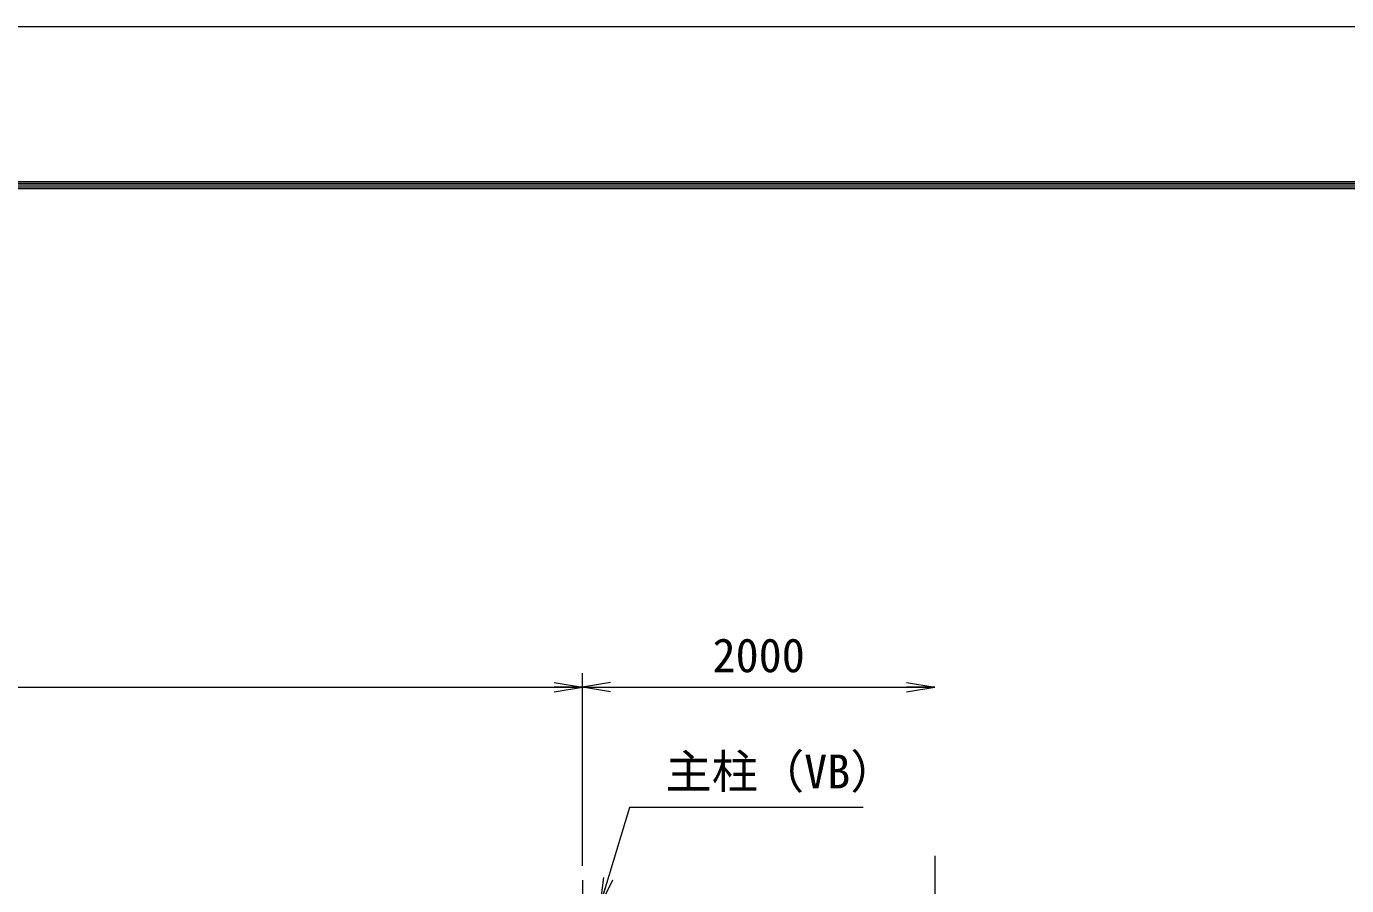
# Model space of a CAD drawing. Units: millimetres, scale not verified. Extents: x -4200 to 4200, y -2970 to 2970.
# Drawn here: x -2174 to -300, y 1751 to 2970 of the extents above; entities that cross this region are included whole.
import ezdxf
from ezdxf.enums import TextEntityAlignment as Align

# ---------------------------------------------------------------- set-up
doc = ezdxf.new("R2010")
doc.units = ezdxf.units.MM
doc.header["$LTSCALE"] = 10
doc.linetypes.add('USER1', pattern=[50.8, 31.75, -6.35, 6.35, -6.35])
for name, color, linetype, lineweight in [('0-1_D-BMK', 2, 'USER1', 13), ('0-2_D-STR-DIM', 7, 'Continuous', 13), ('0-7_D-STR-TXT', 7, 'Continuous', 13), ('0-8_0', 7, 'Continuous', 18), ('0-B_D-TTL', 7, 'Continuous', 18)]:
    doc.layers.add(name, color=color, linetype=linetype, lineweight=lineweight)
doc.styles.add('ＭＳ ゴシック', font='')
doc.styles.get('ＭＳ ゴシック').set_extended_font_data('MS Gothic')

# ---------------------------------------------------------------- blocks, each defined once
blk = doc.blocks.new('_Open')
at = {"layer": '0-8_0'}
blk.add_line((-10, 1.667), (0, 0), dxfattribs=at)
blk.add_lwpolyline([(-10, -1.667), (0, 0), (-10, 0)], dxfattribs=at)

msp = doc.modelspace()

# ---------------------------------------------------------------- linework, layer by layer
at = {"layer": '0-1_D-BMK'}
msp.add_line((-1384.97, 1758.69), (-1384.97, -476.02), dxfattribs=at)
at = {"layer": '0-2_D-STR-DIM'}
for p, q in [((-1384.97, 1778.69), (-1384.97, 2052.48)), ((-1384.97, 1778.69), (-1384.97, 2052.48)), ((-3384.97, 2032.48), (-1384.97, 2032.48)), ((-1384.97, 2032.48), (-884.97, 2032.48)), ((-884.97, 1793.14), (-884.97, 584.63))]:
    msp.add_line(p, q, dxfattribs=at)
at = {"layer": '0-7_D-STR-TXT'}
msp.add_lwpolyline([(-986.58, 1861.73), (-1317.96, 1861.73), (-1359.65, 1724.06)], dxfattribs=at)
at = {"layer": '0-B_D-TTL', "color": 2}
msp.add_lwpolyline([(-4200, 2970), (4200, 2970), (4200, -2970), (-4200, -2970)], close=True, dxfattribs=at)
at = {"layer": '0-B_D-TTL'}
for points in [[(-3930, 2750), (3930, 2750), (3930, -2750), (-3930, -2750)], [(-3927.5, 2747.5), (3927.5, 2747.5), (3927.5, -2747.5), (-3927.5, -2747.5)], [(-3925, 2745), (3925, 2745), (3925, -2745), (-3925, -2745)], [(-3922.5, 2742.5), (3922.5, 2742.5), (3922.5, -2742.5), (-3922.5, -2742.5)], [(-3920, 2740), (3920, 2740), (3920, -2740), (-3920, -2740)]]:
    msp.add_lwpolyline(points, close=True, dxfattribs=at)

# ---------------------------------------------------------------- block references
at = {"layer": '0-2_D-STR-DIM', "xscale": 4, "yscale": 4}
for p in [(-1384.97, 2032.48), (-884.97, 2032.48)]:
    msp.add_blockref('_Open', p, dxfattribs=at)
at = {"layer": '0-2_D-STR-DIM', "xscale": 4, "yscale": 4, "rotation": 180}
msp.add_blockref('_Open', (-1384.97, 2032.48), dxfattribs=at)
at = {"layer": '0-7_D-STR-TXT', "xscale": 4, "yscale": 4, "rotation": 253.14944}
msp.add_blockref('_Open', (-1360.23, 1722.15), dxfattribs=at)

# ---------------------------------------------------------------- texts
at = {"layer": '0-2_D-STR-DIM', "style": 'ＭＳ ゴシック'}
msp.add_text('2000', height=48.09, dxfattribs=at).set_placement((-1200.24, 2039.22), align=Align.BOTTOM_LEFT)
at = {"layer": '0-7_D-STR-TXT', "style": 'ＭＳ ゴシック'}
msp.add_text('主柱（VB）', height=48.09, dxfattribs=at).set_placement((-1267.03, 1874.31), align=Align.BOTTOM_LEFT)

doc.saveas('drawing.dxf')
